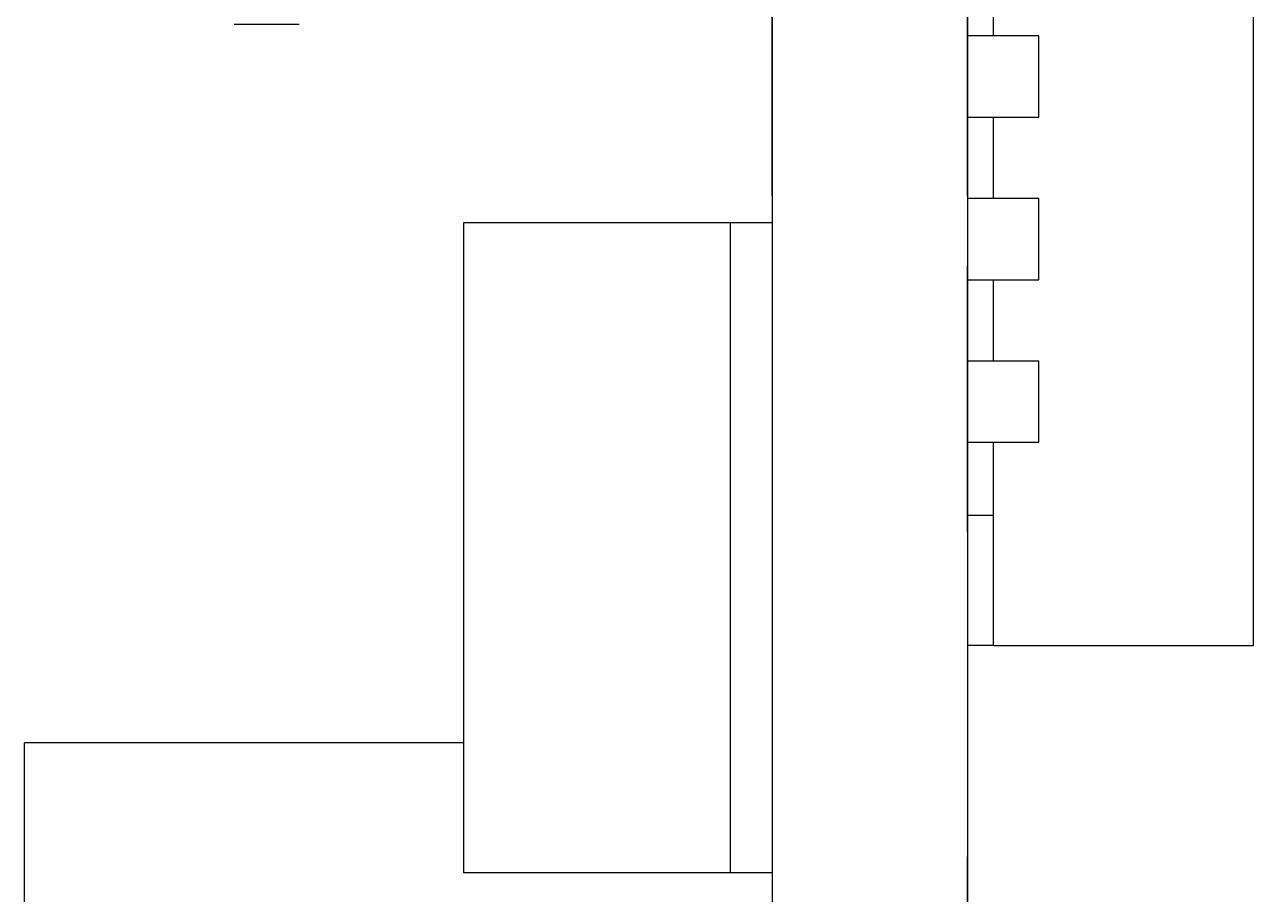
# Model space of a CAD drawing. Extents: x 77 to 195, y 90 to 134.
# Drawn here: x 184.674 to 188.454, y 103.134 to 105.81 of the extents above; entities that cross this region are included whole.
import ezdxf

# ---------------------------------------------------------------- set-up
doc = ezdxf.new("R2010")
doc.units = 0
doc.layers.add('View005', color=7, linetype='CONTINUOUS')

msp = doc.modelspace()

# ---------------------------------------------------------------- linework, layer by layer
at = {"layer": 'View005'}
for p, q in [((186.974, 117.4), (186.974, 97.4)), ((186.974, 117.4), (186.974, 97.4)), ((187.574, 117.4), (187.574, 97.4)), ((187.574, 117.4), (187.574, 97.4)), ((187.574, 117.4), (187.574, 97.4)), ((188.454, 103.9), (188.454, 110.9)), ((188.454, 103.9), (188.454, 110.9)), ((187.654, 105.775), (187.654, 106.025)), ((187.654, 105.775), (187.654, 106.025)), ((185.519, 105.81), (185.319, 105.81)), ((185.519, 105.81), (185.319, 105.81)), ((186.974, 105.8), (186.974, 105.8)), ((186.974, 105.8), (186.974, 105.8)), ((187.574, 105.8), (187.574, 105.8)), ((187.574, 105.8), (187.574, 105.8)), ((187.654, 105.775), (187.574, 105.775)), ((187.574, 105.775), (187.574, 105.775)), ((187.654, 105.775), (187.574, 105.775)), ((187.574, 105.775), (187.574, 105.775)), ((187.794, 105.775), (187.654, 105.775)), ((187.794, 105.775), (187.654, 105.775)), ((187.794, 105.525), (187.794, 105.775)), ((187.794, 105.525), (187.794, 105.775)), ((187.574, 105.525), (187.574, 105.525)), ((187.574, 105.525), (187.654, 105.525)), ((187.574, 105.525), (187.574, 105.525)), ((187.574, 105.525), (187.654, 105.525)), ((187.654, 105.275), (187.654, 105.525)), ((187.654, 105.275), (187.654, 105.525)), ((187.654, 105.525), (187.794, 105.525)), ((187.654, 105.525), (187.794, 105.525)), ((186.974, 105.483), (186.974, 105.483)), ((186.974, 105.483), (186.974, 105.483)), ((187.574, 105.483), (187.574, 105.483)), ((187.574, 105.483), (187.574, 105.483)), ((186.974, 105.283), (186.974, 105.283)), ((186.974, 105.283), (186.974, 105.283)), ((187.574, 105.283), (187.574, 105.283)), ((187.574, 105.283), (187.574, 105.283)), ((187.654, 105.275), (187.574, 105.275)), ((187.574, 105.275), (187.574, 105.275)), ((187.654, 105.275), (187.574, 105.275)), ((187.574, 105.275), (187.574, 105.275)), ((187.794, 105.275), (187.654, 105.275)), ((187.794, 105.275), (187.654, 105.275)), ((187.794, 105.025), (187.794, 105.275)), ((187.794, 105.025), (187.794, 105.275)), ((187.574, 105.248), (187.574, 105.068)), ((187.574, 105.248), (187.574, 105.068)), ((187.574, 105.248), (187.574, 105.068)), ((187.574, 105.248), (187.574, 105.068)), ((187.574, 105.248), (187.574, 105.248)), ((187.574, 105.248), (187.574, 105.248)), ((186.844, 105.2), (186.024, 105.2)), ((186.024, 105.2), (186.024, 103.2)), ((186.844, 105.2), (186.024, 105.2)), ((186.024, 105.2), (186.024, 103.2)), ((186.974, 105.2), (186.844, 105.2)), ((186.974, 105.2), (186.844, 105.2)), ((186.844, 105.2), (186.844, 103.2)), ((186.844, 105.2), (186.844, 103.2)), ((187.574, 105.068), (187.574, 105.068)), ((187.574, 105.068), (187.574, 105.068)), ((187.574, 105.025), (187.574, 105.025)), ((187.574, 105.025), (187.654, 105.025)), ((187.574, 105.025), (187.574, 105.025)), ((187.574, 105.025), (187.654, 105.025)), ((187.654, 104.775), (187.654, 105.025)), ((187.654, 104.775), (187.654, 105.025)), ((187.654, 105.025), (187.794, 105.025)), ((187.654, 105.025), (187.794, 105.025)), ((187.654, 104.775), (187.574, 104.775)), ((187.574, 104.775), (187.574, 104.775)), ((187.654, 104.775), (187.574, 104.775)), ((187.574, 104.775), (187.574, 104.775)), ((187.574, 104.75), (187.574, 104.75)), ((187.574, 104.75), (187.574, 104.75)), ((187.794, 104.775), (187.654, 104.775)), ((187.794, 104.775), (187.654, 104.775)), ((187.794, 104.525), (187.794, 104.775)), ((187.794, 104.525), (187.794, 104.775)), ((187.574, 104.525), (187.574, 104.525)), ((187.574, 104.525), (187.654, 104.525)), ((187.574, 104.525), (187.574, 104.525)), ((187.574, 104.525), (187.654, 104.525)), ((187.654, 103.9), (187.654, 104.525)), ((187.654, 103.9), (187.654, 104.525)), ((187.654, 104.525), (187.794, 104.525)), ((187.654, 104.525), (187.794, 104.525)), ((187.574, 104.433), (187.574, 104.433)), ((187.574, 104.433), (187.574, 104.433)), ((187.654, 104.3), (187.574, 104.3)), ((187.574, 104.3), (187.574, 104.3)), ((187.654, 104.3), (187.574, 104.3)), ((187.574, 104.3), (187.574, 104.3)), ((187.574, 104.3), (187.574, 104.3)), ((187.574, 104.3), (187.574, 104.3)), ((187.574, 104.25), (187.574, 104.25)), ((187.574, 104.25), (187.574, 104.25)), ((187.654, 103.9), (187.574, 103.9)), ((187.574, 103.9), (187.574, 103.9)), ((187.654, 103.9), (187.574, 103.9)), ((187.574, 103.9), (187.574, 103.9)), ((187.654, 103.9), (188.454, 103.9)), ((187.654, 103.9), (188.454, 103.9)), ((184.674, 102.3), (184.674, 103.6)), ((186.024, 103.6), (184.674, 103.6)), ((184.674, 102.3), (184.674, 103.6)), ((186.024, 103.6), (184.674, 103.6)), ((187.574, 103.25), (187.574, 103.25)), ((187.574, 103.25), (187.574, 103.25)), ((187.574, 103.233), (187.574, 103.233)), ((187.574, 103.233), (187.574, 103.233)), ((186.844, 103.2), (186.024, 103.2)), ((186.844, 103.2), (186.024, 103.2)), ((186.974, 103.2), (186.844, 103.2)), ((186.974, 103.2), (186.844, 103.2)), ((187.574, 103.2), (187.574, 103.2)), ((187.574, 103.2), (187.574, 103.2))]:
    msp.add_line(p, q, dxfattribs=at)
for points, degree, knots in [([(186.974, 105.8), (186.974, 105.883), (186.974, 105.965), (186.974, 106.025), (186.974, 106.083), (186.974, 106.117), (186.974, 106.118)], 3, [0, 0, 0, 0, 0.785398, 0.785398, 0.785398, 1.5708, 1.5708, 1.5708, 1.5708]), ([(186.974, 105.8), (186.974, 105.883), (186.974, 105.965), (186.974, 106.025), (186.974, 106.083), (186.974, 106.117), (186.974, 106.118)], 3, [0, 0, 0, 0, 0.785398, 0.785398, 0.785398, 1.5708, 1.5708, 1.5708, 1.5708]), ([(186.974, 105.8), (186.974, 105.883), (186.974, 105.965), (186.974, 106.025), (186.974, 106.083), (186.974, 106.117), (186.974, 106.118)], 3, [0, 0, 0, 0, 0.785398, 0.785398, 0.785398, 1.5708, 1.5708, 1.5708, 1.5708]), ([(186.974, 105.8), (186.974, 105.883), (186.974, 105.965), (186.974, 106.025), (186.974, 106.083), (186.974, 106.117), (186.974, 106.118)], 3, [0, 0, 0, 0, 0.785398, 0.785398, 0.785398, 1.5708, 1.5708, 1.5708, 1.5708]), ([(187.574, 105.8), (187.574, 105.883), (187.574, 105.965), (187.574, 106.025), (187.574, 106.083), (187.574, 106.117), (187.574, 106.118)], 3, [0, 0, 0, 0, 0.785398, 0.785398, 0.785398, 1.5708, 1.5708, 1.5708, 1.5708]), ([(187.574, 105.8), (187.574, 105.883), (187.574, 105.965), (187.574, 106.025), (187.574, 106.083), (187.574, 106.117), (187.574, 106.118)], 3, [0, 0, 0, 0, 0.785398, 0.785398, 0.785398, 1.5708, 1.5708, 1.5708, 1.5708]), ([(187.574, 105.8), (187.574, 105.883), (187.574, 105.965), (187.574, 106.025), (187.574, 106.083), (187.574, 106.117), (187.574, 106.118)], 3, [0, 0, 0, 0, 0.785398, 0.785398, 0.785398, 1.5708, 1.5708, 1.5708, 1.5708]), ([(187.574, 105.8), (187.574, 105.883), (187.574, 105.965), (187.574, 106.025), (187.574, 106.083), (187.574, 106.117), (187.574, 106.118)], 3, [0, 0, 0, 0, 0.785398, 0.785398, 0.785398, 1.5708, 1.5708, 1.5708, 1.5708]), ([(186.974, 105.483), (186.974, 105.483), (186.974, 105.517), (186.974, 105.575), (186.974, 105.635), (186.974, 105.717), (186.974, 105.8)], 3, [4.71239, 4.71239, 4.71239, 4.71239, 5.49779, 5.49779, 5.49779, 6.28319, 6.28319, 6.28319, 6.28319]), ([(186.974, 105.483), (186.974, 105.483), (186.974, 105.517), (186.974, 105.575), (186.974, 105.635), (186.974, 105.717), (186.974, 105.8)], 3, [4.71239, 4.71239, 4.71239, 4.71239, 5.49779, 5.49779, 5.49779, 6.28319, 6.28319, 6.28319, 6.28319]), ([(186.974, 105.483), (186.974, 105.483), (186.974, 105.517), (186.974, 105.575), (186.974, 105.635), (186.974, 105.717), (186.974, 105.8)], 3, [4.71239, 4.71239, 4.71239, 4.71239, 5.49779, 5.49779, 5.49779, 6.28319, 6.28319, 6.28319, 6.28319]), ([(186.974, 105.483), (186.974, 105.483), (186.974, 105.517), (186.974, 105.575), (186.974, 105.635), (186.974, 105.717), (186.974, 105.8)], 3, [4.71239, 4.71239, 4.71239, 4.71239, 5.49779, 5.49779, 5.49779, 6.28319, 6.28319, 6.28319, 6.28319]), ([(187.574, 105.483), (187.574, 105.483), (187.574, 105.517), (187.574, 105.575), (187.574, 105.635), (187.574, 105.717), (187.574, 105.8)], 3, [4.71239, 4.71239, 4.71239, 4.71239, 5.49779, 5.49779, 5.49779, 6.28319, 6.28319, 6.28319, 6.28319]), ([(187.574, 105.483), (187.574, 105.483), (187.574, 105.517), (187.574, 105.575), (187.574, 105.635), (187.574, 105.717), (187.574, 105.8)], 3, [4.71239, 4.71239, 4.71239, 4.71239, 5.49779, 5.49779, 5.49779, 6.28319, 6.28319, 6.28319, 6.28319]), ([(187.574, 105.483), (187.574, 105.483), (187.574, 105.517), (187.574, 105.575), (187.574, 105.635), (187.574, 105.717), (187.574, 105.8)], 3, [4.71239, 4.71239, 4.71239, 4.71239, 5.49779, 5.49779, 5.49779, 6.28319, 6.28319, 6.28319, 6.28319]), ([(187.574, 105.483), (187.574, 105.483), (187.574, 105.517), (187.574, 105.575), (187.574, 105.635), (187.574, 105.717), (187.574, 105.8)], 3, [4.71239, 4.71239, 4.71239, 4.71239, 5.49779, 5.49779, 5.49779, 6.28319, 6.28319, 6.28319, 6.28319]), ([(187.574, 104.75), (187.574, 104.833), (187.574, 104.915), (187.574, 104.975), (187.574, 105.033), (187.574, 105.067), (187.574, 105.068)], 3, [0, 0, 0, 0, 0.785398, 0.785398, 0.785398, 1.5708, 1.5708, 1.5708, 1.5708]), ([(187.574, 104.75), (187.574, 104.833), (187.574, 104.915), (187.574, 104.975), (187.574, 105.033), (187.574, 105.067), (187.574, 105.068)], 3, [0, 0, 0, 0, 0.785398, 0.785398, 0.785398, 1.5708, 1.5708, 1.5708, 1.5708]), ([(187.574, 104.75), (187.574, 104.833), (187.574, 104.915), (187.574, 104.975), (187.574, 105.033), (187.574, 105.067), (187.574, 105.068)], 3, [0, 0, 0, 0, 0.785398, 0.785398, 0.785398, 1.5708, 1.5708, 1.5708, 1.5708]), ([(187.574, 104.75), (187.574, 104.833), (187.574, 104.915), (187.574, 104.975), (187.574, 105.033), (187.574, 105.067), (187.574, 105.068)], 3, [0, 0, 0, 0, 0.785398, 0.785398, 0.785398, 1.5708, 1.5708, 1.5708, 1.5708]), ([(187.574, 104.433), (187.574, 104.433), (187.574, 104.467), (187.574, 104.525), (187.574, 104.585), (187.574, 104.667), (187.574, 104.75)], 3, [4.71239, 4.71239, 4.71239, 4.71239, 5.49779, 5.49779, 5.49779, 6.28319, 6.28319, 6.28319, 6.28319]), ([(187.574, 104.433), (187.574, 104.433), (187.574, 104.467), (187.574, 104.525), (187.574, 104.585), (187.574, 104.667), (187.574, 104.75)], 3, [4.71239, 4.71239, 4.71239, 4.71239, 5.49779, 5.49779, 5.49779, 6.28319, 6.28319, 6.28319, 6.28319]), ([(187.574, 104.433), (187.574, 104.433), (187.574, 104.467), (187.574, 104.525), (187.574, 104.585), (187.574, 104.667), (187.574, 104.75)], 3, [4.71239, 4.71239, 4.71239, 4.71239, 5.49779, 5.49779, 5.49779, 6.28319, 6.28319, 6.28319, 6.28319]), ([(187.574, 104.433), (187.574, 104.433), (187.574, 104.467), (187.574, 104.525), (187.574, 104.585), (187.574, 104.667), (187.574, 104.75)], 3, [4.71239, 4.71239, 4.71239, 4.71239, 5.49779, 5.49779, 5.49779, 6.28319, 6.28319, 6.28319, 6.28319]), ([(187.574, 104.25), (187.574, 104.244), (187.574, 104.237), (187.574, 104.219), (187.574, 104.2), (187.574, 104.171), (187.574, 104.141), (187.574, 104.101), (187.574, 104.062), (187.574, 104.014), (187.574, 103.967), (187.574, 103.863), (187.574, 103.75), (187.574, 103.694), (187.574, 103.639), (187.574, 103.586), (187.574, 103.533), (187.574, 103.486), (187.574, 103.438), (187.574, 103.399), (187.574, 103.359), (187.574, 103.329), (187.574, 103.3), (187.574, 103.281), (187.574, 103.263), (187.574, 103.256), (187.574, 103.25)], 2, [1.5708, 1.5708, 1.5708, 1.7952, 1.7952, 2.0196, 2.0196, 2.24399, 2.24399, 2.46839, 2.46839, 2.69279, 2.69279, 3.14159, 3.14159, 3.36599, 3.36599, 3.59039, 3.59039, 3.81479, 3.81479, 4.03919, 4.03919, 4.26359, 4.26359, 4.48799, 4.48799, 4.71239, 4.71239, 4.71239]), ([(187.574, 104.25), (187.574, 104.244), (187.574, 104.237), (187.574, 104.219), (187.574, 104.2), (187.574, 104.171), (187.574, 104.141), (187.574, 104.101), (187.574, 104.062), (187.574, 104.014), (187.574, 103.967), (187.574, 103.863), (187.574, 103.75), (187.574, 103.694), (187.574, 103.639), (187.574, 103.586), (187.574, 103.533), (187.574, 103.486), (187.574, 103.438), (187.574, 103.399), (187.574, 103.359), (187.574, 103.329), (187.574, 103.3), (187.574, 103.281), (187.574, 103.263), (187.574, 103.256), (187.574, 103.25)], 2, [1.5708, 1.5708, 1.5708, 1.7952, 1.7952, 2.0196, 2.0196, 2.24399, 2.24399, 2.46839, 2.46839, 2.69279, 2.69279, 3.14159, 3.14159, 3.36599, 3.36599, 3.59039, 3.59039, 3.81479, 3.81479, 4.03919, 4.03919, 4.26359, 4.26359, 4.48799, 4.48799, 4.71239, 4.71239, 4.71239]), ([(187.574, 104.25), (187.574, 104.244), (187.574, 104.237), (187.574, 104.219), (187.574, 104.2), (187.574, 104.171), (187.574, 104.141), (187.574, 104.101), (187.574, 104.062), (187.574, 104.014), (187.574, 103.967), (187.574, 103.863), (187.574, 103.75), (187.574, 103.694), (187.574, 103.639), (187.574, 103.586), (187.574, 103.533), (187.574, 103.486), (187.574, 103.438), (187.574, 103.399), (187.574, 103.359), (187.574, 103.329), (187.574, 103.3), (187.574, 103.281), (187.574, 103.263), (187.574, 103.256), (187.574, 103.25)], 2, [1.5708, 1.5708, 1.5708, 1.7952, 1.7952, 2.0196, 2.0196, 2.24399, 2.24399, 2.46839, 2.46839, 2.69279, 2.69279, 3.14159, 3.14159, 3.36599, 3.36599, 3.59039, 3.59039, 3.81479, 3.81479, 4.03919, 4.03919, 4.26359, 4.26359, 4.48799, 4.48799, 4.71239, 4.71239, 4.71239]), ([(187.574, 104.25), (187.574, 104.244), (187.574, 104.237), (187.574, 104.219), (187.574, 104.2), (187.574, 104.171), (187.574, 104.141), (187.574, 104.101), (187.574, 104.062), (187.574, 104.014), (187.574, 103.967), (187.574, 103.863), (187.574, 103.75), (187.574, 103.694), (187.574, 103.639), (187.574, 103.586), (187.574, 103.533), (187.574, 103.486), (187.574, 103.438), (187.574, 103.399), (187.574, 103.359), (187.574, 103.329), (187.574, 103.3), (187.574, 103.281), (187.574, 103.263), (187.574, 103.256), (187.574, 103.25)], 2, [1.5708, 1.5708, 1.5708, 1.7952, 1.7952, 2.0196, 2.0196, 2.24399, 2.24399, 2.46839, 2.46839, 2.69279, 2.69279, 3.14159, 3.14159, 3.36599, 3.36599, 3.59039, 3.59039, 3.81479, 3.81479, 4.03919, 4.03919, 4.26359, 4.26359, 4.48799, 4.48799, 4.71239, 4.71239, 4.71239])]:
    msp.add_open_spline(points, degree=degree, knots=knots, dxfattribs=at)
for points, degree in [([(186.974, 105.283), (186.974, 105.281), (186.974, 105.364), (186.974, 105.483)], 3), ([(186.974, 105.283), (186.974, 105.281), (186.974, 105.364), (186.974, 105.483)], 3), ([(186.974, 105.283), (186.974, 105.281), (186.974, 105.364), (186.974, 105.483)], 3), ([(186.974, 105.283), (186.974, 105.281), (186.974, 105.364), (186.974, 105.483)], 3), ([(187.574, 105.283), (187.574, 105.281), (187.574, 105.364), (187.574, 105.483)], 3), ([(187.574, 105.283), (187.574, 105.281), (187.574, 105.364), (187.574, 105.483)], 3), ([(187.574, 105.283), (187.574, 105.281), (187.574, 105.364), (187.574, 105.483)], 3), ([(187.574, 105.283), (187.574, 105.281), (187.574, 105.364), (187.574, 105.483)], 3), ([(187.574, 105.283), (187.574, 105.27), (187.574, 105.248)], 2), ([(187.574, 105.283), (187.574, 105.27), (187.574, 105.248)], 2), ([(187.574, 105.283), (187.574, 105.27), (187.574, 105.248)], 2), ([(187.574, 105.283), (187.574, 105.27), (187.574, 105.248)], 2), ([(187.574, 104.3), (187.574, 104.369), (187.574, 104.433)], 2), ([(187.574, 104.3), (187.574, 104.369), (187.574, 104.433)], 2), ([(187.574, 104.3), (187.574, 104.369), (187.574, 104.433)], 2), ([(187.574, 104.3), (187.574, 104.369), (187.574, 104.433)], 2), ([(187.574, 104.25), (187.574, 104.3)], 1), ([(187.574, 104.25), (187.574, 104.3)], 1), ([(187.574, 104.25), (187.574, 104.3)], 1), ([(187.574, 104.25), (187.574, 104.3)], 1), ([(187.574, 103.233), (187.574, 103.233), (187.574, 103.25)], 2), ([(187.574, 103.233), (187.574, 103.233), (187.574, 103.25)], 2), ([(187.574, 103.233), (187.574, 103.233), (187.574, 103.25)], 2), ([(187.574, 103.233), (187.574, 103.233), (187.574, 103.25)], 2), ([(187.574, 103.2), (187.574, 103.233)], 1), ([(187.574, 103.2), (187.574, 103.233)], 1), ([(187.574, 103.2), (187.574, 103.233)], 1), ([(187.574, 103.2), (187.574, 103.233)], 1), ([(187.574, 103.068), (187.574, 103.131), (187.574, 103.2)], 2), ([(187.574, 103.068), (187.574, 103.131), (187.574, 103.2)], 2), ([(187.574, 103.068), (187.574, 103.131), (187.574, 103.2)], 2), ([(187.574, 103.068), (187.574, 103.131), (187.574, 103.2)], 2)]:
    msp.add_open_spline(points, degree=degree, dxfattribs=at)

doc.saveas('drawing.dxf')
